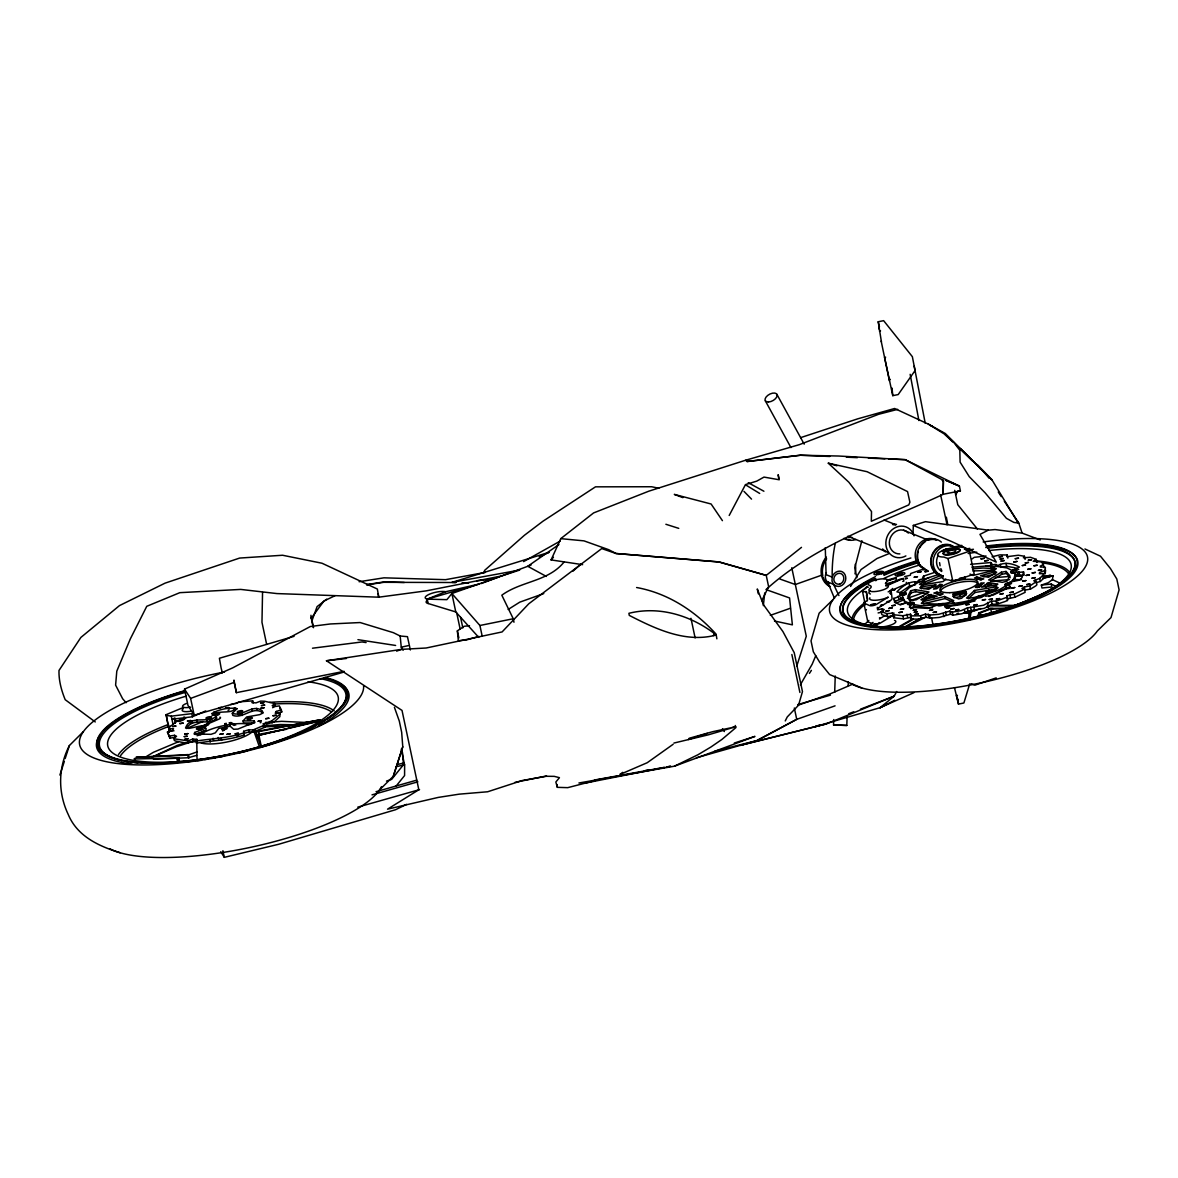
<?xml version="1.0" encoding="UTF-8"?>
<svg xmlns="http://www.w3.org/2000/svg" width="1178" height="1178" viewBox="0 0 1178 1178"><rect width="100%" height="100%" fill="white"/><g stroke="black" fill="none" stroke-linecap="round" stroke-linejoin="round"><path stroke-width="1.5" d="M262.547 592.505L261.972 622.293L266.655 644.41M847.115 716.371L846.805 725.442L833.553 725L833.744 719.552M834.687 692.34L835.246 676.01M848.189 685.522L848.307 681.9M913.024 534.002L913.318 525.417L925.437 521.677L988.298 530.174L995.027 529.555L1022.254 533.163L1040.262 539.936M763.344 605.61L764.743 592.902M968.507 618.421L969.273 613.164L964.046 612.884M969.892 619.79L970.922 612.722L966.932 612.354M1018.234 523.017L991.905 479.755L977.195 464.5M1007.44 600.486L1007.043 595.715L1014.273 594.11L1024.492 589.221L1025.155 592.328L1014.935 597.217L1007.691 598.822L1007.44 600.486L1004.893 601.59L996.75 604.255L992.141 604.24L984.219 608.334L968.021 611.043L961.852 613.738L952.973 615.196L950.513 614.209L939.308 617.434L930.252 618.17L926.041 617.228L918.148 619.157L910.918 619.01L910.594 614.194L902.849 615.755L893.012 614.636L893.66 617.758L903.511 618.862L911.257 617.316L910.918 619.01M1041.337 585.068L1051.188 584.082L1051.807 587.012L1041.956 587.999L1041.337 585.068L1048.258 582.727L1052.425 579.635L1053.044 575.851L1043.546 577.883M992.067 556.796L999.945 554.867L1007.19 555.015L1006.851 556.708L1018.307 555.236L1024.433 556.266L1025.096 559.388M969.715 683.844L963.884 703.001L958.45 704.105L954.475 687.613M120.141 852.754C98.864 846.231 77.35 836.38 68.265 814.543C57.693 792.396 58.134 767.423 69.399 745.527L83.255 731.744M379.404 790.114L393.275 776.331L402.773 746.808L401.669 732.289L399.298 721.069L394.409 707.315M402.773 746.808L393.275 776.331M796.784 666.026L806.282 636.238L791.778 567.752M166.127 714.678L169.455 731.906L166.127 714.678L182.973 707.625M861.869 540.702L854.801 567.855L856.877 577.721M65.158 758.558L69.399 745.527M59.887 775.05L64.363 761.341M909.519 603.416L904.822 601.222L902.495 597.379L903.055 594.787L893.66 598.63L896.355 603.062L899.374 604.476L908.739 602.576L909.902 603.283A3.313 0.942 -12 0 1 911.595 602.945M903.879 592.254C904.881 593.683 899.094 592.401 896.87 591.871C902.23 586.232 909.578 580.71 917.78 581.947L919.591 581.932A3.313 0.942 -12 0 0 923.552 581.078A3.313 0.942 -12 0 0 924.288 579.782L929.265 577.514M1014.111 581.255L1015.613 576.646L1014.818 575.35L1024.227 575.041L1023.564 571.934L1013.846 572.891A3.313 0.942 -12 0 1 1010.842 572.714A3.313 0.942 -12 0 1 1012.579 571.315L1012.727 570.211L1019.397 567.06C1012.8 563.408 1004.157 561.67 997.383 565.823L995.763 566.515A3.313 0.942 -12 0 1 991.802 567.266A3.313 0.942 -12 0 1 990.831 566.309L990.86 565.69M1036.92 562.466L1036.257 559.359L1033.209 561.302L1041.867 561.965L1043.399 564.512L1040.292 566.103L1040.38 567.045L1044.945 567.03L1045.46 567.884L1044.547 570.697L1039.614 572.375L1039.349 573.715L1043.62 573.568L1043.148 574.997L1039.688 578.354L1033.769 580.754L1036.242 581.696L1036.905 584.803L1035.727 585.937L1030.5 589.103L1024.993 590.06L1024.345 586.953L1029.837 585.981L1036.242 581.696M979.168 616.256L980.346 612.884L990.727 608.982L1005.29 608.658M977.652 616.3L978.844 612.884L990.521 608.496L1008.545 608.069M312.023 620.57L317.088 606.611L326.718 599.146M910.064 605.58L910.727 608.687L914.452 607.141L913.789 604.034L910.064 605.58L909.387 607.333L927.793 608.393L938.115 604.815M173.991 730.802L169.146 730.978L169.337 727.341L177.024 720.995L185.8 718.035L184.004 716.931L184.445 719.007M169.146 730.978L169.779 729.418M276.27 711.438L276.712 713.515L281.763 711.954L281.321 709.878L276.27 711.438L275.21 713.22L280.055 713.058L279.422 714.604L271.735 720.951L262.959 723.91L264.755 725.015L265.183 727.091L253.417 732.068L249.191 731.877L244.052 733.393L244.214 734.984C228.208 740.344 212.688 740.55 196.476 743.156L196.859 739.342L192.78 739.077L188.097 740.829L175.139 738.989L173.843 738.326L176.567 736.294L174.565 735.308L169.411 736.044L167.438 732.068L172.489 730.507L173.549 728.726L168.704 728.902M815.75 655.734L812.202 664.142L800.392 684.771M194.723 732.451L195.165 734.527L206.179 730.272L205.738 728.195L194.723 732.451L194.061 733.982L211.009 734.321L215.294 732.863L218.666 728.446L230.196 726.208L233.627 729.285L237.941 729.079L254.816 722.143L254.124 720.877L243.08 720.921L243.522 722.997L254.566 722.953L254.124 720.877M483.392 573.333L484.791 570.226L524.431 535.268L542.97 521.206L595.494 486.838L651.64 486.75L658.811 488.252M582.624 564.66L551.083 559.918L560.772 538.64L593.609 512.916L648.769 491.197L745.733 460.186L747.073 461.57L800.363 455.238L838.427 456.019L905.175 459.67L959.407 486.116L960.409 490.887L943.166 494.289L943.416 480.433L905.175 459.67L888.624 458.964M761.754 600.721L768.63 586.732L766.23 575.379L719.213 561.921L616.079 553.513L601.737 548.58L528.76 603.799L502.093 631.938L426.156 648.003L401.565 649.358L326.468 660.77L402.022 710.422L418.823 789.761L387.547 809.168L438.231 797.418L459.17 794.163L487.663 791.763L522.178 780.528L546.298 776.287L554.264 776.361L559.447 777.671L555.839 782.015L557.356 787.346L567.722 787.655L595.037 780.616M196.476 743.156L196.859 739.342M238.972 701.867L252.725 700.866L251.901 702.618L255.979 702.883L260.662 701.116L264.549 701.234L274.916 703.619L275.357 705.696L272.619 707.728M785.24 720.936L787.272 716.931L798.522 705.254L802.468 691.633L794.222 652.686L782.914 631.555L763.506 604.785L757.277 588.971L758.323 593.845M935.273 572.199L923.537 576.145L922.536 578.104L925.422 579.193M729.197 515.463L745.483 484.6L756.791 481.11L763.992 477.09L779.247 479.77L778.172 474.66L778.658 478.253M257.452 738.12L258.939 735.337L320.814 720.862M955.697 494.863L957.685 491.138L960.409 490.887M896.694 691.515L894.146 696.198L880.099 707.683L815.014 726.723L740.167 745.394L826.5 723.896L894.146 696.198L860.47 709.185M975.001 598.807L976.4 597.791A3.313 0.942 -12 0 0 980.7 597.585A3.313 0.942 -12 0 0 982.526 595.98L981.51 595.774A3.313 0.942 -12 0 0 977.917 596.377A3.313 0.942 -12 0 0 976.267 597.658C969.038 602.135 953.223 603.313 944.314 604.667A3.313 0.942 -12 0 0 942.856 604.093M943.122 576.175L942.415 577.382A14.386 4.094 -12 0 0 948.688 579.9L952.84 581.372L974.221 574.084L969.376 551.245L965.724 549.596A14.386 4.094 -12 0 0 959.437 547.078L956.138 547.24A14.386 4.094 -12 0 0 938.277 553.336L937.57 554.543A14.386 4.094 -12 0 0 943.843 557.047L948.01 558.534L969.376 551.245M850.575 586.467L861.059 569.534L876.933 558.549L888.551 553.793M400.814 752.86L402.14 750.754M713.308 635.59L714.457 633.838M809.404 673.404L811.392 670.385M893.012 614.636L894.028 613.12L886.901 613.605L881.188 611.559L884.236 609.6L882.293 608.835L877.448 609.806M893.66 617.758L894.691 616.227M1024.433 556.266L1023.402 557.783L1030.529 557.297L1036.257 559.359M953.562 593.55L952.811 594.625L966.284 591.901L965.342 591.165L953.562 593.55L954.003 595.626M965.283 579.385L964.856 577.308L964.09 578.398L952.31 580.783L951.382 580.047M944.211 604.844L945.639 604.211L944.653 605.61C954.916 606.552 966.947 604.019 976.106 599.249L974.898 598.277M313.142 627.197L311.242 618.214L323.921 601.03L334.935 595.744M395.955 786.256L404.584 775.566L404.628 765.111L401.256 749.164M551.083 559.918L553.439 557.268M243.08 720.921L246.614 716.99L259.749 714.634L263.195 712.911L262.076 710.643C252.46 703.399 242.786 717.284 232.302 713.279L232.743 715.355C243.228 719.36 252.887 705.475 262.517 712.719M134.881 760.87L134.66 758.367M832.802 599.808L819.122 613.193L811.024 640.891L813.335 651.802L819.667 662.227L829.636 674.567L861.678 687.923M232.302 713.279L236.984 708.744C228.959 707.109 218.607 709.377 211.598 713.691L216.34 716.386L216.781 718.462C207.961 725.898 194.267 717.314 187.081 727.415M864.387 624.738L868.245 620.997M899.815 592.755L909.652 585.981L915.38 584.789L914.717 581.682M869.629 625.709L873.031 622.396M903.997 592.755L909.239 587.675L919.179 581.903M872.515 626.431L874.798 624.222M910.638 590.752L907.87 596.289L911.595 600.515L916.307 599.749L929.015 592.004L915.306 589.618L910.638 590.752L911.08 592.828L908.312 598.365L910.417 601.84M980.994 583.228L975.384 587.38L977.755 587.586L984.16 582.845L980.994 583.228L981.436 585.304L979.316 587.366M985.073 585.068L989.005 582.58L997.84 584.126L996.397 585.186L981.598 587.174L985.073 585.068L985.515 587.145L989.446 584.656L996.514 585.893M1035.315 579.605L1035.963 582.712L1040.351 581.476L1043.811 578.118L1043.62 573.568M1023.564 571.934L1022.033 577.618L1019.412 580.165L1010.061 582.065L1009.178 583.184A3.313 0.942 -12 0 0 1005.556 584.362A3.313 0.942 -12 0 0 1006.189 585.407L1006.115 588.588L1008.707 588.588M1009.575 583.154L1013.669 579.178L1015.171 574.569L1014.008 572.317L1014.376 573.274M942.444 551.363L945.374 549.552L948.982 549.125M923.022 601.663L921.329 603.313C931.886 603.769 944.049 605.507 953.724 600.618L944.653 596.48L923.022 601.663L923.464 603.754L945.095 598.557L954.165 602.694M945.831 578.972L943.18 581.505L921.402 585.098L919.458 584.214L940.766 575.497M974.471 590.443L966.549 598.026C977.578 598.763 988.357 592.166 998.208 587.734L996.264 586.835L974.471 590.443L974.913 592.519L968.301 598.836M191.042 722.747L190.291 723.189M229.165 709.789L228.017 710.349M572.773 571.315L580.945 564.1M513.976 622.234L513.24 618.744L501.828 595.199C521.368 580.872 548.403 581.711 564.277 561.759M801.496 547.358L766.23 575.379L718.757 561.965L616.079 553.513L608.687 549.684L583.979 540.864L560.772 538.64M765.965 589.633C816.339 544 882.455 522.487 943.077 494.377L943.416 480.433L942.312 480.58M134.056 758.956L178.85 758.072L179.395 760.664M892.026 589.221L889.905 590.855L891.378 592.534L892.055 598.424A11.014 3.122 -12 0 1 889.154 601.266L877.271 608.54A3.873 1.104 -12 0 0 877.286 607.406M212.04 715.768C216.855 709.009 233.848 715.046 234.555 707.86M622.764 772.341L619.908 774.491L647.208 762.726L673.139 744.29M274.916 703.619L272.177 705.651L274.194 706.638L279.348 705.902L281.321 709.878M257.157 735.646L320.151 720.597M921.255 586.762L919.812 587.822L928.662 589.368L936.068 584.774L921.255 586.762L921.697 588.838M971.924 559.049L974.221 557.341L986.045 556.001M910.255 615.903L920.563 615.785L925.378 614.121L929.589 615.049L938.66 614.312L949.851 611.102L952.31 612.089L961.189 610.631L967.374 607.922L983.556 605.227L991.478 601.119L996.087 601.133L1006.778 597.364M987.031 592.976L996.352 590.237M558.917 544.545L527.744 566.294L546.356 576.44M478.798 636.444L466.473 639.934L458.316 640.685L457.358 630.863L464.117 626.298L469.492 625.724M204.692 727.017L208.594 724.396L208.373 723.366L201.703 726.296M989.638 566.191L992.082 564.026L990.742 562.539L970.584 564.321M1024.345 586.953L1021.944 588.485L1024.492 589.221M508.145 609.468L519.748 602.164L543.765 593.579M885.282 615.358L879.465 618.921A3.873 1.104 -12 0 0 879.48 617.787M929.177 594.699L920.975 599.69L922.565 600.147L937.187 596.171L929.177 594.699L929.619 596.775L924.156 600.103M1001.359 572.199L988.651 579.929L1002.345 582.33L1007.028 581.196L1009.796 575.659L1006.056 571.418L1001.359 572.199L1001.801 574.275L990.492 581.152M953.768 595.597L952.693 596.245L958.553 598.91L961.587 598.291L966.696 593.403L953.768 595.597L954.195 597.673L960.114 596.701L965.989 595.288L965.548 593.211M146.043 756.718L153.39 752.3L178.364 741.801M151.874 757.145L177.142 745.424L185.358 742.744M880.481 605.374L881.866 604.859M939.911 584.362L933.506 589.103L936.672 588.72L942.267 584.568L939.911 584.362L940.338 586.438M1006.527 585.407L999.798 589.471L981.627 596.289A3.313 0.942 -12 0 0 979.227 596.554M1006.969 587.483L988.828 596.51M216.34 716.386C207.269 724.014 190.35 714.354 185.55 728.033L189.025 728.416L202.145 725.648L205.738 728.195M238.619 735.632L237.205 736.147M265.978 722.114L266.419 724.19L274.209 721.849L279.863 716.68L280.055 713.058M913.922 692.664L880.099 707.683L886.474 703.988M897.724 627.373L913.245 618.524M898.932 627.462L913.171 619.363M904.542 627.182L918.531 619.23M523.592 561.611L560.168 541.1M235.615 703.693L237.853 702.471M196.034 741.08C212.261 738.473 227.766 738.267 243.772 732.907L243.61 731.317L248.749 729.8L252.976 729.992L264.755 725.015M938.792 604.417L937.865 605.021A3.313 0.942 -12 0 0 939.926 605.831A3.313 0.942 -12 0 0 944.049 604.432L944.211 604.152A3.313 0.942 -12 0 0 942.371 603.578A3.313 0.942 -12 0 0 938.792 604.417L938.91 604.947A3.313 0.942 -12 0 1 942.091 604.123M904.144 627.418L922.094 618.273M906.5 626.873L925.967 616.963M988.298 530.174L979.949 534.4L996.293 562.142L951.618 541.541L913.318 525.417M976.709 576.911L974.471 578.045L980.656 579.812L983.777 578.928L976.709 576.911L977.151 578.987M880.099 707.683L894.765 700.262M578.899 783.002L674.449 766.186L698.024 754.715L710.952 746.999L721.952 739.416L735.882 727.621L735.234 725.486M406.631 804.338L395.514 809.742L278.612 844.287L224.306 857.334L220.742 851.694M903.541 598.424L894.455 601.325L893.808 598.203M539.185 556.87L549.169 552.291L452.072 582.344L455.385 582.506M885.944 585.422L899.668 579.34A4.977 1.414 -12 0 0 903.349 578.442L903.894 581.034A4.977 1.414 -12 0 1 902.746 581.417M175.345 723.277L174.285 718.285L171.929 719.257L192.412 716.784L205.723 710.908M201.924 727.341L208.594 724.396M885.93 586.07L903.349 578.442M888.153 591.871L905.646 584.229A4.977 1.414 -12 0 0 906.221 582.374M486.264 580.592L489.326 579.252M154.244 756.335L175.831 746.94L196.166 740.314M924.023 579.223L925.304 578.678M922.212 584.892L942.945 576.999M896.075 603.195L904.086 599.72M907.296 598.321L923.567 592.667M900.272 604.991L905.219 602.841M910.182 600.692L923.464 595.994M913.789 604.034L913.2 604.226A3.313 0.942 -12 0 0 913.613 602.989M913.524 607.495L913.863 607.347A3.313 0.942 -12 0 0 914.275 606.096M981.024 608.511L967.241 613.296M186.58 728.519L202.719 721.584M201.983 726.428L218.121 719.478A4.977 1.414 -12 0 0 219.888 717.166M852.798 684.124L829.327 694.225L797.653 705.372M179.144 721.658L183.827 719.699M878.14 623.486L879.171 622.573M1013.654 606.184L1047.33 592.107M445.711 591.724A11.515 3.269 -12 0 0 429.985 593.962A11.515 3.269 -12 0 0 427.231 599.146L445.711 591.724L479.446 583.979L427.231 599.146L428.159 603.519L455.783 611.942L478.724 637.386M820.065 724.779L815.014 726.723L826.5 723.896M848.69 713.735L853.741 711.792M481.228 583.566L531.042 565.072M173.843 738.326L174.285 740.402L175.566 741.065L184.651 742.788L197.3 741.418M410.356 649.961L407.455 636.665L400.167 636.002L393.364 632.674L360.144 622.544L330.326 623.972L310.359 626.505L232.758 667.838L184.519 689.13L190.63 698.392L234.186 682.356L233.966 680.074L236.366 692.664L344.109 671.342M674.449 766.186L754.951 736.397L734.306 743.038M396.618 651.139L401.565 649.358M498.957 576.881L451.881 593.521L446.874 599.661L427.231 599.146M770.324 615.343L790.438 608.231M875.902 578.928L867.406 582.02A3.873 1.104 -12 0 0 867.582 583.566M835.069 705.843L796.726 719.346L756.615 740.638L714.84 751.196M996.22 677.895L974.839 685.184L971.099 683.682M386.487 781.102L391.656 779.365L403.509 764.699L402.493 752.536M707.33 733.408L688.305 739.519M800.569 437.656L857.775 418.823L894.617 408.501L928.293 424.08L945.286 433.504L991.905 479.755L980.111 468.388M197.006 735.72L203.75 733.806M925.245 578.81L939.337 574.231M887.711 601.384C883.927 602.945 891.893 602.032 888.948 601.178M925.746 598.38L932.402 596.215M924.848 598.733L933.005 596.068M1005.452 585.466L1009.34 585.466L1010.341 586.894L992.848 595.214L985.824 596.215L983.748 595.391L982.349 596.407M958.612 613.164L956.978 613.488M196.917 751.976L187.803 755.157L135.941 757.336L188.274 754.583L188.995 757.969M196.608 755.378L188.347 757.749L153.42 759.221M294.073 636.326L219.402 658.266L221.125 668.044A321.962 111.218 84.3 0 1 222.362 672.844M344.241 671.975L194.179 715.164L187.979 705.401L184.519 689.13M797.697 704.635L830.446 695.138M887.77 579.959L896.443 577.485M887.756 580.666L896.002 578.31A4.977 1.414 -12 0 1 896.458 577.868M887.108 583.596L896.561 580.901L896.002 578.31M376.018 791.704L416.732 780.145M372.012 794.855L417.895 781.824M357.773 807.151L419.545 789.613M937.011 592.136L933.889 593.02L940.957 595.037L943.18 593.903L937.011 592.136L937.438 594.213L939.867 595.346M1042.618 578.575L1053.044 575.851M696.389 757.793L757.071 740.594L796.726 719.346L794.325 707.993M897.651 409.355L878.611 414.288L799.317 444.666L745.895 460.156L747.058 461.481L800.363 455.238L829.783 456.475M905.308 578.162L907.399 578.207L905.396 579.075M911.08 592.828L915.748 591.695L927.734 593.786M974.913 601.016L944.653 606.92M995.086 571.801L980.479 575.777L988.475 577.249L996.676 572.258L995.086 571.801L995.528 573.877L983.321 576.808M396.795 764.655L403.951 762.961M395.675 766.863L404.599 764.743M220.139 707.389L218.578 708.302L221.552 707.36M216.237 719.213L215.103 719.434M833.553 725L846.805 725.442M1043.443 576.911L1050.511 575.291L1042.294 576.749M985.75 592.166L996.352 590.414M225.219 726.855L224.792 723.69L226.367 723.351M400.167 636.002L401.256 647.149L408.339 645.632M1014.773 575.954L1015.348 575.821A3.313 0.942 -12 0 0 1017.88 574.201M673.934 743.053L708.376 734.822L735.705 726.767L712.823 731.656L689.145 738.282M881.438 341.914L878.214 321.756L883.633 320.666L912.361 356.684L925.231 423.255M879.451 331.092L880.54 330.871M885.65 357.199L884.56 357.42L892.777 395.661L898.196 394.571L915.026 370.628L914.216 366.108M889.257 379.552L890.332 379.331M455.783 611.942L451.881 593.521L479.917 625.489L513.24 618.744M878.111 612.928L881.335 612.265M188.406 761.297L189.658 761.047M514.977 782.354L546.548 775.963M957.449 695.314L956.374 695.535L957.817 700.866M255.346 732.23L320.298 719.787L255.332 731.685M255.891 734.836L286.239 729.329M586.276 782.884L664.289 767.482M666.056 767.128L670.665 766.23L666.881 766.907M1002.375 567.192L1006.675 566.338L1014.788 567.722L1018.734 569.563M903.173 595.302L903.438 595.258A3.313 0.942 -12 0 0 906.191 594.021A3.313 0.942 -12 0 0 905.087 593.226M662.11 767.865L664.745 767.379M485.351 572.39L445.534 579.679L383.969 577.824L359.099 581.726M452.072 582.344L519.704 570.064L501.165 576.057L426.259 590.855L378.742 597.187L276.948 593.579L240.71 589.412L179.822 592.667L146.764 606.302L130.316 638.932L116.799 671.136L115.606 685.125L122.645 698.76L126.149 702.721M881.188 611.559L881.851 614.666L887.564 616.712L892.983 615.741L892.32 612.634M594.419 780.027L617.39 775.875M620.924 775.227L663.347 767.555M654.732 769.131L657.692 768.63M1001.801 574.275L1006.498 573.495L1010.223 577.735M923.449 588.544L933.992 586.791M929.619 596.775L933.874 597.599L933.432 595.523M974.913 592.519L996.691 588.912L996.264 586.835M959.775 578.148L964.856 577.308M246.482 724.926L251.93 724.028M230.063 725.486L229.371 722.806L231.065 722.526L235.733 725.103M230.579 704.503L233.936 703.973M366.594 584.612L384.367 581.844L404.29 582.506M260.161 722.688L260.971 722.6M877.05 623.78L874.974 623.707M366.741 584.833L383.822 582.315L456.151 582.521M167.438 732.068L169.853 738.12L174.992 737.384L174.565 735.308M312.494 648.209L362.044 641.951L366.093 642.584M904.66 576.616L910.403 575.203L910.668 573.539L921.358 569.769L925.952 569.784M165.936 715.296L171.266 716.15L191.749 713.662L192.412 716.784M326.468 660.77L346.435 658.487M645.721 770.338L649.137 769.985M195.003 760.487L201.305 760.37M476.825 580.769L493.155 579.09M732.76 727.371L734.247 727.224M971.865 567.222L990.3 565.631M972.395 568.871L983.056 568.002L996.338 568.635L994.63 570.27L972.999 575.453L969.98 574.084M972.837 570.947L994.276 570.299M995.366 577.573L1009.693 576.41M990.772 581.122L1009.502 579.605M987.989 584.332L991.39 584.052M998.237 602.547L997.221 602.532M272.913 722.026L281.586 721.319L309.24 722.629M264.225 725.825L280.438 724.514L298.652 724.868M263.357 726.914L292.851 725.56M896.517 524.387L892.497 524.446L895.825 524.755L884.06 520.028M867.626 599.411L866.345 591.621L865.491 591.621A3.873 1.104 -12 0 1 862.797 590.561L867.244 586.335A3.873 1.104 -12 0 0 868.363 587.189M867.229 595.774L866.375 595.774A3.873 1.104 -12 0 0 867.361 595.597M990.05 605.345L1015.672 605.374M1015.834 605.978L988.283 605.757M993.113 608.54L988.828 608.349L986.87 606.228M357.935 639.669L395.617 645.456M989.52 565.676L991.405 565.646L990.742 562.539M985.618 566.103L990.978 566.22M996.161 566.323L1006.822 567.914L1012.83 570.726M1015.097 576.16L1022.342 576.292M1012.933 579.502L1021.547 579.664M932.49 607.922L913.318 606.449M846.334 457.182L857.363 457.653M868.392 458.109L884.943 458.816M462.026 582.83L468.653 583.154M846.025 539.259L849.736 539.495M1021.871 532.353L1018.779 523.091L1013.905 522.428L1006.424 518.32L985.235 492.949L969.273 476.692L960.114 462.144L959.82 450.276L953.782 442.427L944.771 434.284L928.293 424.08M978.579 579.223L981.436 579.709M883.029 604.756L880.526 605.845M912.876 604.373L920.121 605.61L936.584 604.947M913.421 606.964L914.452 607.141M774.476 620.997L792.382 624.855L789.569 597.953L766.775 589.854M828.296 463.204L867.111 471.715L907.546 491.579L909.887 502.211L908.783 504.891L871.322 521.265L871.514 511.546L848.808 482.185L828.296 463.204L836.969 465.781M924.185 579.267L923.714 579.149A3.313 0.942 -12 0 0 919.12 579.959A3.313 0.942 -12 0 0 918.84 581.372L919.488 581.417A3.313 0.942 -12 0 0 923.434 580.563A3.313 0.942 -12 0 0 924.185 579.267L923.537 576.145M636.591 587.513C667.808 593.182 695.005 610.881 716.077 634.147L716.872 638.829M665.879 524.269L678.749 528.362M236.984 708.744L234.393 707.875L234.834 709.951M211.392 718.874L211.318 718.845A2.768 0.78 -12 0 0 208.153 719.184M779.954 579.046L795.327 584.509L821.508 575.247L822.804 575.718A18.819 16.374 -70.4 0 1 826.661 558.799M682.872 497.631L674.317 494.392L711.114 504.007L722.423 520.661M903.541 530.203L927.955 539.995M847.792 536.24L888.153 552.423M834.495 598.395L827.633 581.947L833.744 584.391A7.745 6.935 -73.1 0 0 842.196 585.201A7.745 6.935 -73.1 0 0 845.583 576.395A7.745 6.729 -63.7 0 0 839.222 571.153A7.745 6.729 -63.7 0 0 832.213 577.117L831.992 581.034L835.423 588.22A87.584 27.506 60.3 0 0 838.927 595.567M946.052 480.447L959.407 486.116L946.184 480.462M887.594 583.684L888.934 584.568M1084.938 548.963L1100.488 556.207L1110.456 568.547L1116.788 578.987L1119.1 589.884L1111.001 617.596L1097.336 630.981A131.803 37.446 -12 0 1 980.95 682.842A131.803 37.446 -12 0 1 851.576 683.917M1052.425 579.635L1061.437 583.832M1051.188 584.082L1055.532 586.114M930.62 425.523L932.343 426.333M889.685 593.049L891.186 594.272L890.774 590.752M870.409 594.006L869.379 593.521A11.014 3.122 -12 0 1 870.189 590.929M274.062 705.033L275.357 705.696M748.266 482.715L763.904 491.241M229.371 722.806L234.098 725.457M745.586 484.85L759.677 493.435M263.401 725.987L265.183 727.091M95.271 721.952L65.202 699.703C61.418 690.499 58.679 680.442 59.003 670.444L80.884 637.431L119.464 605.61L165.082 583.139L239.635 558.063L282.573 555.25L321.992 563.231L377.358 589.044L378.742 597.187L378.182 593.756M885.076 551.171L882.484 549.066L885.341 551.864M944.771 434.284L952.619 441.868M956.551 445.652L972.262 460.804M224.792 723.69L227.325 726.163M976.503 598.306L976.371 598.174A3.313 0.942 -12 0 1 978.403 596.775M960.35 448.465L980.759 468.829M983.321 471.377L989.167 478.253M743.966 491.359L751.535 499.119M977.387 528.996L957.773 504.699L954.74 490.342M1017.424 521.044L1018.337 522.384M998.252 492.006L1001.271 496.586M1004.304 501.18L1018.779 523.091M722.467 728.711L724.352 731.567M1045.593 570.152L1045.21 573.804L1044.547 570.697M905.264 603.298L903.187 598.66A3.313 0.942 -12 0 1 900.507 597.968M401.256 647.149L403.141 650.315M776.817 394.188L804.191 444.165M765.347 400.844L790.953 447.596M279.79 707.978L281.763 711.954M940.839 568.547L941.796 570.653M254.978 729.594L260.898 746.086M253.609 730.301L259.469 746.999M878.214 321.756L879.465 326.895M947.038 524.784L940.633 494.893M1043.399 564.512L1044.061 567.619M1039.688 578.354L1040.351 581.476M1029.837 585.981L1030.5 589.103M1018.896 571.698L1019.544 574.805M1012.727 570.211L1013.109 571.168M1007.19 555.015L1007.838 558.122M1014.273 594.11L1014.935 597.217M1006.012 563.231L1006.675 566.338M1009.34 585.466L1010.002 588.588M1006.056 571.418L1006.498 573.495M1009.811 594.669L1010.474 597.791M1007.043 595.715L1007.691 598.822M1000.284 564.35L1000.947 567.472M996.087 601.133L996.75 604.255M989.005 582.58L989.446 584.656M991.478 601.119L992.141 604.24M988.651 589.442L989.196 592.048M987.193 583.022L987.635 585.098M990.727 608.982L991.449 612.354M987.606 602.444L988.401 606.979M980.346 612.884L981.053 616.271M978.844 612.884L979.404 615.476M973.97 607.539L974.633 610.66M970.613 607.274L971.276 610.381M965.342 591.165L965.783 593.241M969.273 613.164L969.98 616.536M967.374 607.922L968.021 611.043M964.429 609.851L965.091 612.958M959.672 594.625L960.114 596.701M948.01 558.534L952.84 581.372M952.31 612.089L952.973 615.196M949.851 611.102L950.513 614.209M944.653 596.48L945.095 598.557M945.639 604.211L946.302 607.318M945.522 611.868L946.184 614.975M943.21 613.576L943.872 616.683M935.317 584.421L935.759 586.497M889.449 380.95L881.159 341.031M931.003 594.389L931.445 596.466M931.548 617.861L932.976 624.62M929.589 615.049L930.252 618.17M928.249 614.018L928.897 617.139M925.378 614.121L926.041 617.228M915.306 589.618L915.748 591.695M920.563 615.785L921.211 618.906M908.989 582.874L909.652 585.981M910.594 614.194L911.257 617.316M906.972 614.194L907.634 617.316M902.849 615.755L903.511 618.862M898.24 596.127L898.902 599.234M886.901 613.605L887.564 616.712M882.293 608.835L882.955 611.942M862.429 591.194L865.3 604.785M863.769 602.768L867.73 621.454M791.866 654.512L799.906 692.473M690.971 618.303L695.123 637.946M479.917 625.489L482.111 635.855M460.569 617.257L462.836 627.918M456.74 613.002L460.112 628.949M457.358 630.863L458.86 637.916M311.331 617.081L313.525 627.683M271.735 720.951L272.177 723.027M256.657 708.346L257.099 710.422M252.725 700.866L253.167 702.942M258.792 732.112L259.337 734.719M258.939 735.337L261.089 745.483M251.842 709.038L252.283 711.114M252.976 729.992L253.417 732.068M248.749 729.8L249.191 731.877M241.652 713.47L242.094 715.547M234.186 682.356L236.366 692.664M243.61 731.317L244.052 733.393M243.772 732.907L244.214 734.984M221.199 738.311L221.641 740.388M213.998 711.865L214.44 713.942M218.18 737.443L218.622 739.519M213.144 738.253L213.586 740.329M207.033 720.214L207.475 722.291M209.772 740.093L210.214 742.169M202.145 725.648L202.587 727.724M196.8 719.758L197.241 721.834M190.63 698.392L194.179 715.164M222.907 850.707L224.306 857.334M191.985 720.936L192.426 723.012M192.78 739.077L193.221 741.153M188.097 740.829L188.539 742.906M187.803 755.157L188.347 757.749M174.962 717.991L175.669 721.304M171.266 716.15L172.989 724.249M177.952 762.004L177.245 758.617L177.583 762.166M169.411 736.044L169.853 738.12M946.346 517.171L947.745 524.372M910.152 374.309L918.914 420.561M939.588 562.628L940.073 565.808M866.345 591.621L867.42 600.809L866.596 601.148A3.873 1.104 -12 0 0 864.269 603.239L869.806 605.654A3.873 1.104 -12 0 0 876.388 604.388L888.286 597.113A11.014 3.122 -12 0 1 875.313 600.265A11.014 3.122 -12 0 1 869.879 597.791M957.964 699.025L958.45 704.105M892.04 388.107L892.777 395.661M891.775 388.814L892.099 392.156M878.876 325.099L879.318 329.59M310.948 615.284L311.242 618.214M178.85 758.072L179.233 762.048M557.135 784.563L557.356 787.346M825.277 547.667L826.102 574.673L832.213 577.132L832.169 572.876A87.584 36.901 82.6 0 1 835.29 543.397M196.8 741.374L197.035 759.133M868.849 620.453A3.873 1.104 -12 0 0 868.23 621.925L873.767 624.34A3.873 1.104 -12 0 0 880.349 623.074L892.232 615.799A11.014 3.122 -12 0 1 890.067 616.757M892.615 588.455A4.432 1.252 -12 0 1 892.468 588.823M866.39 609.88A3.873 1.104 -12 0 1 866.434 609.586M894.441 602.326A4.432 1.252 -12 0 1 895.118 602.459M875.902 580.68A4.977 1.414 -12 0 1 875.725 579.267M896.429 581.314A4.977 1.414 -12 0 1 897.003 580.474M886.651 580.224A4.432 1.252 -12 0 1 890.391 580.136M894.47 620.35A9.969 2.827 -12 0 1 886.445 626.284A9.969 2.827 -12 0 1 877.433 623.825M855.92 539.509A17.714 15.638 -68.1 0 1 843.904 538.39M851.885 537.315A14.666 12.943 -68.1 0 1 848.499 537.006M828.546 582.889A7.745 6.832 -68.1 0 1 826.382 572.611M829.032 583.081A7.745 6.832 -68.1 0 1 827.633 581.947M198.684 729.815A2.768 0.78 -12 0 1 202.115 729.653M240.121 714.501A2.768 0.78 -12 0 1 237.927 714.457M238.692 713.353A2.768 0.78 -12 0 1 241.991 712.69M211.819 719.14A2.768 0.78 -12 0 1 211.613 719.581M210.111 720.303A2.768 0.78 -12 0 1 209.419 720.48M222.539 730.964A2.768 0.78 -12 0 1 224.173 730.272M248.322 720.303A2.768 0.78 -12 0 1 250.281 719.714M1075.234 564.925A118.566 33.676 -12 0 1 1021.797 603.71M1019.986 604.402A118.566 33.676 -12 0 1 994.099 612.928M990.595 613.915A118.566 33.676 -12 0 1 933.889 625.4M930.34 625.842A118.566 33.676 -12 0 1 903.82 627.918M901.936 627.977A118.566 33.676 -12 0 1 879.244 627.432M877.271 627.256A118.566 33.676 -12 0 1 861.56 624.59M858.173 623.604A118.566 33.676 -12 0 1 866.39 584.2M884.015 575.276A118.566 33.676 -12 0 1 918.604 562.583M968.242 550.921A118.566 33.676 -12 0 1 971.821 550.317M987.738 548.094A118.566 33.676 -12 0 1 1075.19 563.437M988.946 550.553A114.222 32.439 -12 0 1 1040.675 595.17M1039.246 595.891A114.222 32.439 -12 0 1 1018.013 605.021M1016.467 605.61A114.222 32.439 -12 0 1 1008.412 608.452M1001.683 610.646A114.222 32.439 -12 0 1 993.083 613.237M929.663 625.916A114.222 32.439 -12 0 1 925.923 626.313M914.879 627.241A114.222 32.439 -12 0 1 911.316 627.462M885.753 627.462A114.222 32.439 -12 0 1 866.301 587.866M883.883 578.413A114.222 32.439 -12 0 1 920.357 564.763M968.169 553.513A114.222 32.439 -12 0 1 976.768 552.143M983.144 541.954A131.803 37.446 -12 0 1 1070.169 581.755A131.803 37.446 -12 0 1 860.588 628.168A131.803 37.446 -12 0 1 910.874 557.974M954.784 546.769A131.803 37.446 -12 0 1 961.866 545.399M985.75 547.534A118.566 33.676 -12 0 1 1065.545 579.105A118.566 33.676 -12 0 1 894.956 627.285A118.566 33.676 -12 0 1 874.4 578.972M883.853 574.496A118.566 33.676 -12 0 1 916.661 562.348M966.269 550.45A118.566 33.676 -12 0 1 973.44 549.257M986.074 546.018A120.789 34.309 -12 0 1 1066.826 578.678A120.789 34.309 -12 0 1 891.334 627.256A120.789 34.309 -12 0 1 875.519 576.631M881.615 573.789A120.789 34.309 -12 0 1 916.234 560.964M964.429 549.316A120.789 34.309 -12 0 1 969.906 548.374M1042.692 545.002A121.511 34.515 -12 0 1 1045.357 593.727A121.511 34.515 -12 0 1 878.965 627.918A121.511 34.515 -12 0 1 868.863 580.71M884.56 573.2A121.511 34.515 -12 0 1 889.552 571.124M892.968 569.754A121.511 34.515 -12 0 1 904.395 565.558M911.05 563.32A121.511 34.515 -12 0 1 916.16 561.715M995.778 545.65A121.511 34.515 -12 0 1 1003.141 545.002M1010.297 544.545A121.511 34.515 -12 0 1 1040.675 544.81M853.446 620.497A110.555 31.408 -12 0 1 864.829 604.461M1042.132 562.848A110.555 31.408 -12 0 1 1069.182 574.849M851.871 620.011A112.013 31.821 -12 0 1 863.4 603.769M1037.023 560.964A112.013 31.821 -12 0 1 1069.521 572.258M941.031 575.203A15.579 13.753 -68.1 0 1 933.329 553.174A15.579 13.753 -68.1 0 1 955.476 548.874M924.126 568.4A15.579 13.753 -68.1 0 1 921.314 566.117M919.193 563.055A15.579 13.753 -68.1 0 1 918.222 551.495M919.753 547.726A15.579 13.753 -68.1 0 1 925.083 541.865M928.514 540.157A15.579 13.753 -68.1 0 1 935.759 539.774M925.039 568.783A15.579 13.753 -68.1 0 1 916.455 548.609A15.579 13.753 -68.1 0 1 936.672 540.172M927.292 570.314A16.168 14.269 -68.1 0 1 918.973 548.094A16.168 14.269 -68.1 0 1 941.384 542.116M941.664 571.507A12.178 10.749 -68.1 0 1 938.248 555.353M942.4 550.774A12.178 10.749 -68.1 0 1 950.749 549.139M899.859 553.896A12.178 10.749 -68.1 0 1 890.332 537.86A12.178 10.749 -68.1 0 1 908.326 533.06M905.882 555.913A16.05 14.165 -68.1 0 1 886.813 548.86A16.05 14.165 -68.1 0 1 895.486 527.523A16.05 14.165 -68.1 0 1 914.04 535.828M942.96 575.983A15.579 13.753 -68.1 0 1 934.39 555.795A15.579 13.753 -68.1 0 1 954.592 547.358M952.177 549.463A8.658 2.459 -12 0 1 959.687 551.304A8.658 2.459 -12 0 1 946.95 555.059A8.658 2.459 -12 0 1 946.037 551.275M947.878 550.553A8.658 2.459 -12 0 1 949.969 549.935M943.357 576.086A16.139 14.254 -68.1 0 1 932.269 554.19A16.139 14.254 -68.1 0 1 955.844 548.462M120.524 755.731A112.116 31.85 -12 0 1 169.809 726.016M274.533 703.988A112.116 31.85 -12 0 1 331.636 711.968M118.418 754.642A114.03 32.395 -12 0 1 168.542 724.411M176.494 721.554A114.03 32.395 -12 0 1 184.843 718.801M269.703 702.368A114.03 32.395 -12 0 1 334.228 710.938M308.047 681.782A117.859 33.485 -12 0 1 288.433 736.824A117.859 33.485 -12 0 1 119.596 756.703A117.859 33.485 -12 0 1 186.33 696.11M320.063 678.602A125.928 35.767 -12 0 1 327.189 719.022M324.215 720.936A125.928 35.767 -12 0 1 319.385 723.807M315.954 725.692A125.928 35.767 -12 0 1 289.17 737.752M287.373 738.429A125.928 35.767 -12 0 1 259.764 747.515M247.557 750.828A125.928 35.767 -12 0 1 236.866 753.419M222.598 756.423A125.928 35.767 -12 0 1 219.02 757.101M215.412 757.763A125.928 35.767 -12 0 1 211.819 758.382M208.226 758.971A125.928 35.767 -12 0 1 204.648 759.515M201.099 760.031A125.928 35.767 -12 0 1 197.58 760.517M192.279 761.194A125.928 35.767 -12 0 1 186.801 761.798M177.79 762.622A125.928 35.767 -12 0 1 172.503 763.005M137.9 762.902A125.928 35.767 -12 0 1 132.23 762.313M128.638 761.813A125.928 35.767 -12 0 1 125.221 761.238M121.997 760.576A125.928 35.767 -12 0 1 185.52 692.311M323.95 677.806A127.033 36.091 -12 0 1 283.545 739.033A127.033 36.091 -12 0 1 108.199 755.643A127.033 36.091 -12 0 1 184.961 690.971M324.833 677.438A128.137 36.4 -12 0 1 258.35 747.426M256.716 747.897A128.137 36.4 -12 0 1 195.136 760.37M193.369 760.59A128.137 36.4 -12 0 1 96.905 744.496A128.137 36.4 -12 0 1 184.74 690.691M335.671 681.709A128.917 36.621 -12 0 1 317.986 726.458M132.083 764.007A128.917 36.621 -12 0 1 101.72 733.143M106.771 728.063A128.917 36.621 -12 0 1 111.571 724.205M363.59 685.861A145.012 41.186 -12 0 1 223.216 756.335A145.012 41.186 -12 0 1 79.412 742.022A145.012 41.186 -12 0 1 224.527 672.02M381.481 786.639A145.012 41.186 -12 0 1 257.879 845.716A145.012 41.186 -12 0 1 109.966 848.852M252.931 731.14A29.406 8.349 -12 0 1 228.915 741.58A29.406 8.349 -12 0 1 201.055 742.994M200.231 734.645A29.406 8.349 -12 0 1 250.119 724.544M855.272 564.233A18.819 16.374 -70.4 0 1 854.963 573.833M830.195 586.511A18.819 16.374 -70.4 0 1 823.186 577.22M828.914 586.055A18.819 16.374 -70.4 0 1 826.396 557.106M428.159 603.519A11.515 3.269 -12 0 1 427.158 600.382M191.41 711.114A9.409 2.665 -12 0 1 183.385 708.582M204.781 726.311A9.409 2.665 -12 0 1 204.471 727.076M190.63 707.153A8.305 2.356 -12 0 1 182.767 706.903A8.305 2.356 -12 0 1 186.536 703.472M216.03 712.911A4.977 1.414 -12 0 1 219.623 713.426A4.977 1.414 -12 0 1 217.238 715.326M203.676 730.905A7.745 2.194 -12 0 1 196.358 733.982M1017.674 574.201A3.313 0.942 -12 0 1 1016.04 575.07M903.143 598.012A3.313 0.942 -12 0 1 900.596 597.909M993.996 570.27A3.313 0.942 -12 0 1 991.493 569.43M924.215 584.2A3.313 0.942 -12 0 0 924.951 582.904L924.48 582.786A3.313 0.942 -12 0 0 923.832 582.742M924.921 582.565A3.313 0.942 -12 0 1 923.994 583.154M1006.851 588.514A3.313 0.942 -12 0 1 1006.306 588.426M914.143 606.007A3.313 0.942 -12 0 1 913.642 606.302M940.294 591.886A19.363 5.507 -12 0 1 958.73 582.536A19.363 5.507 -12 0 1 978.241 584.214M885.503 583.346L886.99 585.054A9.969 2.827 -12 0 1 878.965 590.988A9.969 2.827 -12 0 1 869.953 588.529A11.073 3.151 -12 0 0 869.585 585.392A9.969 2.827 -12 0 1 870.851 581.667A9.969 2.827 -12 0 1 882.543 578.84L886.239 579.149A9.969 2.827 -12 0 1 886.636 581.917L885.503 583.346M876.638 573.288L880.908 572.582L876.638 573.288M897.916 574.496L902.186 573.789L897.916 574.496M891.643 590.193L894.853 589.663L891.643 590.193M885.944 611.073L889.154 610.543L885.944 611.073M889.007 608.349L892.217 607.833L889.007 608.349M891.967 605.742L895.177 605.212L891.967 605.742M899.005 612.589L902.215 612.059L899.005 612.589M900.463 609.335L903.659 608.82L900.463 609.335M914.231 577.22L917.441 576.69L914.231 577.22M917.912 572.213L921.122 571.683L917.912 572.213M925.069 571.728L928.279 571.197L925.069 571.728M913.289 610.248L916.499 609.718L913.289 610.248M914.172 612.28L917.382 611.75L914.319 612.133M915.1 614.386L918.31 613.856L915.1 614.386M929.501 610.381L932.711 609.865L929.501 610.381M933.27 612.442L936.481 611.912L933.27 612.442M946.361 608.157L949.571 607.627L946.361 608.157M950.852 609.055L954.062 608.54L950.852 609.055M955.52 609.998L958.715 609.482L955.52 609.998M965.96 604.8L969.17 604.27L965.96 604.8M981.009 558.858L984.219 558.343L981.009 558.858M984.764 560.919L987.974 560.389L984.764 560.919M973.926 605.109L977.136 604.579L973.926 605.109M982.305 600.044L985.515 599.514L982.305 600.044M999.18 556.914L1002.39 556.384L999.18 556.914M1000.093 559.02L1003.303 558.505L1000.093 559.02M1000.991 561.052L1004.201 560.537L1000.991 561.052M989.211 599.573L992.406 599.042L989.211 599.573M996.367 599.087L999.577 598.571L996.367 599.087M1000.048 594.08L1003.258 593.565L1000.048 594.08M1013.816 561.965L1017.026 561.435L1013.816 561.965M1015.259 558.711L1018.469 558.181L1015.259 558.711M1010.076 592.563L1013.286 592.048L1010.076 592.563M1011.519 588.058L1014.729 587.542L1011.519 588.058M1022.298 565.558L1025.508 565.028L1022.298 565.558M1025.258 562.951L1028.468 562.421L1025.258 562.951M1018.97 586.349L1022.18 585.834L1018.97 586.349M1028.335 560.227L1031.545 559.712L1028.335 560.227M1022.637 581.107L1025.847 580.592L1022.637 581.107M1027.672 569.357L1030.883 568.827L1027.672 569.357M1026.156 575.438L1029.366 574.923L1026.156 575.438M1026.701 584.582L1029.911 584.052L1026.701 584.582M1033.945 565.779L1037.155 565.249L1033.945 565.779M1032.164 572.95L1035.374 572.42L1032.164 572.95M1032.046 578.177L1035.256 577.647L1032.046 578.177M1038.407 570.358L1041.617 569.828L1038.407 570.358M172.636 726.561L175.831 726.06L172.636 726.561M179.925 723.601L183.12 723.101L179.925 723.601M187.449 721.039L190.659 720.538L187.449 721.039M184.681 734.115L187.891 733.614L184.681 734.115M184.166 736.706L187.361 736.206L184.328 736.559M185.02 739.166L188.215 738.68L185.02 739.166M212.688 714.796L216.958 714.133L212.688 714.796M225.572 708.066L228.782 707.58L225.572 708.066M220.036 734.233L223.231 733.747L220.036 734.233M227.045 734.262L230.24 733.761L227.045 734.262M235.188 733.776L238.383 733.276L235.188 733.776M260.603 703.133L263.798 702.648L260.603 703.133M261.457 705.607L264.652 705.107L261.457 705.607M260.927 708.199L264.122 707.698L260.927 708.199M258.159 721.275L261.354 720.774L258.159 721.275M265.683 718.713L268.878 718.212L265.683 718.713M272.972 715.753L276.182 715.252L272.972 715.753M871.013 604.697L875.283 604.034L871.013 604.697M237.765 711.527L237.426 711.777A2.768 0.78 -12 0 0 238.368 712.528A2.768 0.78 -12 0 0 241.681 711.865L242.167 711.615A2.768 0.78 -12 0 0 241.549 710.614A2.768 0.78 -12 0 0 237.765 711.527M991.154 565.499L990.713 565.793A3.313 0.942 -12 0 0 991.685 566.736A3.313 0.942 -12 0 0 995.646 565.985L996.264 565.69A3.313 0.942 -12 0 0 995.719 564.453A3.313 0.942 -12 0 0 991.154 565.499M913.097 603.71L912.435 604.005A3.313 0.942 -12 0 1 907.958 604.55A3.313 0.942 -12 0 1 909.018 603.018L909.799 602.768A3.313 0.942 -12 0 1 913.495 602.473A3.313 0.942 -12 0 1 913.097 603.71M1013.271 570.564L1012.462 570.8A3.313 0.942 -12 0 0 1010.739 572.199A3.313 0.942 -12 0 0 1013.728 572.375L1014.582 572.199A3.313 0.942 -12 0 0 1017.115 570.564A3.313 0.942 -12 0 0 1013.271 570.564M716.253 635.016C685.787 643.247 655.822 629.008 629.258 615.387L628.919 613.296C659.739 605.654 691.839 615.696 716.253 635.016M903.335 594.728L902.481 594.89A3.313 0.942 -12 0 1 899.742 594.33A3.313 0.942 -12 0 1 903.438 592.799L904.248 592.711A3.313 0.942 -12 0 1 906.176 593.359A3.313 0.942 -12 0 1 903.335 594.728M250.531 717.549L249.839 717.638A2.768 0.78 -12 0 0 247.115 718.727A2.768 0.78 -12 0 0 248.234 719.434L248.867 719.39A2.768 0.78 -12 0 0 252.283 718.212A2.768 0.78 -12 0 0 250.531 717.549M1009.855 582.609L1009.06 582.668A3.313 0.942 -12 0 0 1005.452 583.846A3.313 0.942 -12 0 0 1006.086 584.877L1006.763 584.892A3.313 0.942 -12 0 0 1011.18 583.655A3.313 0.942 -12 0 0 1009.855 582.609M206.989 718.624L206.489 718.565A2.768 0.78 -12 0 1 207.092 717.328A2.768 0.78 -12 0 1 210.877 716.769L211.215 716.887A2.768 0.78 -12 0 1 210.288 718.006A2.768 0.78 -12 0 1 206.989 718.624M876.461 574.746A4.977 1.414 -12 0 0 883.618 572.037A4.977 1.414 -12 0 0 876.152 572.302A4.977 1.414 -12 0 0 876.461 574.746M897.739 575.954A4.977 1.414 -12 0 0 904.895 573.23A4.977 1.414 -12 0 0 897.445 573.509A4.977 1.414 -12 0 0 897.739 575.954M840.002 583.964A5.537 4.962 -73.1 0 0 843.654 577.058A5.537 4.8 -63.7 0 0 837.808 573.568A5.537 4.8 -63.7 0 0 833.936 580.371A5.537 4.962 -73.1 0 0 840.002 583.964M768.454 402.007A6.641 3.622 -28.7 0 0 777.141 395.072A6.641 3.622 -28.7 0 0 767.658 395.455A6.641 3.622 -28.7 0 0 768.454 402.007M197.875 729.285A2.768 0.78 -12 0 0 201.806 727.768A2.768 0.78 -12 0 0 197.609 727.945A2.768 0.78 -12 0 0 197.875 729.285M223.098 729.786A2.768 0.78 -12 0 0 227.163 728.298A2.768 0.78 -12 0 0 223.084 728.402A2.768 0.78 -12 0 0 223.098 729.786M949.129 553.086A4.432 1.252 -12 0 0 955.859 550.789A4.432 1.252 -12 0 0 949.601 550.774A4.432 1.252 -12 0 0 949.129 553.086M946.847 554.543A8.658 2.459 -12 0 0 959.996 550.067A8.658 2.459 -12 0 0 947.76 550.038A8.658 2.459 -12 0 0 946.847 554.543M949.807 592.667A19.363 5.507 -12 0 0 977.799 582.138A19.363 5.507 -12 0 0 948.879 583.125A19.363 5.507 -12 0 0 949.807 592.667"/></g></svg>
